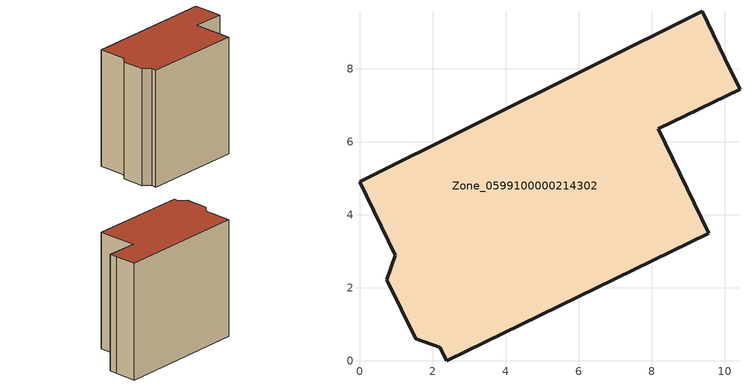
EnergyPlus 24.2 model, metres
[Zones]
Zone_0599100000214302
 floor ground (C_G): 10.42,7.43 8.17,6.36 9.57,3.5 2.39,0 2.2,0.38 1.54,0.61 0.75,2.23 0.98,2.9 0,4.91 9.38,9.58 10.15,7.97 z0
 wall outside (C_F): 8.17,6.36 10.42,7.43 10.15,7.97 9.38,9.58 0,4.91 0.98,2.9 0.75,2.23 1.54,0.61 2.2,0.38 2.39,0 9.57,3.5 8.17,6.36 z0:9.5
 roof outside (C_R): 10.15,7.97 9.38,9.58 0,4.91 0.98,2.9 0.75,2.23 1.54,0.61 2.2,0.38 2.39,0 9.57,3.5 8.17,6.36 10.42,7.43 z9.5
[BUILDING]
Pand.0599100000214302: North Axis=0; Terrain=City; Loads Convergence Tolerance Value=0.04; Temperature Convergence Tolerance Value=0.4; Solar Distribution=FullExterior; Maximum Number of Warmup Days=25; Minimum Number of Warmup Days=1
[Site:Location]
Rotterdam.The.Hague.AP_ZH_NLD Design_Conditions: Latitude=51.96; Longitude=4.45; Time Zone=1; Elevation=-4.5
[SITE:GROUNDTEMPERATURE:BUILDINGSURFACE]
18, 18, 18, 18, 18, 18, 18, 18, 18, 18, 18, 18
[MATERIAL] Thermal Absorptance=0.9; Solar Absorptance=0.7; Visible Absorptance=0.7
Name | Roughness | Thickness | Conductivity | Density | Specific Heat
G.TC.1946 | MediumSmooth | 0.15 | 1 | 540 | 1210
F.TC.1946 | Rough | 0.3 | 0.857143 | 1920 | 840
R.TC.1946 | MediumRough | 0.2 | 0.909091 | 1500 | 1000
[CONSTRUCTION]
C_G: G.TC.1946
C_F: F.TC.1946
C_R: R.TC.1946
[ZONE]
Zone_0599100000214302: Type=1; Multiplier=1; Ceiling Height=Autocalculate; Volume=Autocalculate; Floor Area=autocalculate; Part of Total Floor Area=Yes
[ZONEINFILTRATION:DESIGNFLOWRATE]
Infil_Zone_0599100000214302: Zone or ZoneList or Space or SpaceList=Zone_0599100000214302; Schedule=AlwaysOn; Design Flow Rate Calculation Method=Flow/Area; Flow Rate per Floor Area=0.003; Constant Term Coefficient=1; Temperature Term Coefficient=0; Velocity Term Coefficient=0; Velocity Squared Term Coefficient=0
[HVACTEMPLATE:ZONE:IDEALLOADSAIRSYSTEM]
Zone_0599100000214302: Maximum Heating Supply Air Temperature=50; Minimum Cooling Supply Air Temperature=13; Maximum Heating Supply Air Humidity Ratio=0.0156; Minimum Cooling Supply Air Humidity Ratio=0.0077; Heating Limit=NoLimit; Cooling Limit=NoLimit; Dehumidification Control Type=ConstantSensibleHeatRatio; Cooling Sensible Heat Ratio=0.7; Dehumidification Setpoint=60; Humidification Control Type=None; Humidification Setpoint=30; Outdoor Air Method=None; Outdoor Air Flow Rate per Person=0.00944; Outdoor Air Flow Rate per Zone Floor Area=0; Outdoor Air Flow Rate per Zone=0; Demand Controlled Ventilation Type=None; Outdoor Air Economizer Type=NoEconomizer; Heat Recovery Type=None; Sensible Heat Recovery Effectiveness=0.7; Latent Heat Recovery Effectiveness=0.65
[ZONECONTROL:THERMOSTAT]
ThermostatControl_Zone_0599100000214302: Zone or ZoneList=Zone_0599100000214302; Control Type Schedule=DualSetpointControlType; Control 1=Thermostat_Zone_0599100000214302; Temperature Difference Between Cutout And Setpoint=0
[THERMOSTATSETPOINT:DUALSETPOINT]
Thermostat_Zone_0599100000214302: Heating Setpoint Temperature Schedule=HeatingSetpoint_Zone_0599100000214302; Cooling Setpoint Temperature Schedule=CoolingSetpoint_Zone_0599100000214302
[SCHEDULE:COMPACT]
HeatingSetpoint_Zone_0599100000214302: Through: 12/31, For: AllDays, Until: 24:00, 21
CoolingSetpoint_Zone_0599100000214302: Through: 12/31, For: AllDays, Until: 24:00, 24
DualSetpointControlType: Through: 12/31, For: AllDays, Until: 24:00, 4
AlwaysOn: Through: 12/31, For: AllDays, Until: 24:00, 1
